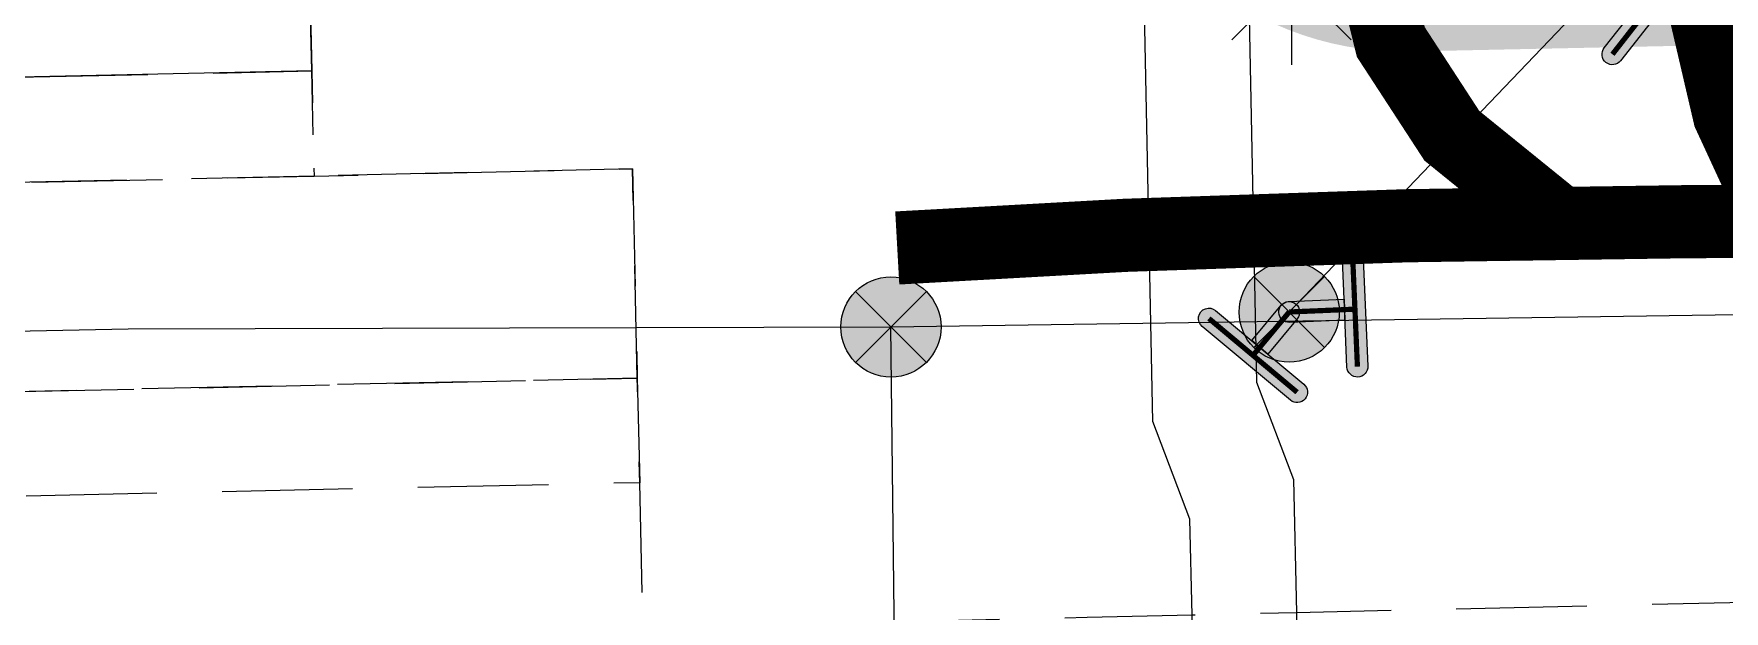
# Model space of a CAD drawing. Extents: x 601495 to 607119, y 5883555 to 5886722.
# Drawn here: x 604921.5 to 605083.3, y 5885675.5 to 5885730.7 of the extents above; entities that cross this region are included whole.
import ezdxf

# ---------------------------------------------------------------- set-up
doc = ezdxf.new("R2010")
doc.units = 0
doc.header["$LTSCALE"] = 5
for name, pattern in [('foc-ACCESSROAD', [3.75, 2.5, -1.25]), ('foc-FLOWLINE', [3.75, 2.5, -1.25]), ('POWERLINE5', [7.799999999999997, 2.399999999999999, -0.6, 0.6, -0.6, 0.6, -0.6, 2.399999999999999])]:
    doc.linetypes.add(name, pattern=pattern)
for name, color, linetype in [('AS-POWER', 104, 'foc-POWER'), ('AS-POWER-EXISTING', 72, 'POWERLINE5'), ('AS-ROADS', 254, 'Continuous'), ('AS-SYMBOL', 7, 'Continuous'), ('C-AR', 13, 'foc-ACCESSROAD'), ('C-FLOWLINE', 13, 'foc-FLOWLINE'), ('C-RW', 13, 'Continuous'), ('C-WS', 13, 'foc-ACCESSROAD'), ('C-WS-S', 8, 'Continuous'), ('F-EZE', 190, 'foc-FLOWLINE'), ('F-RW', 190, 'Continuous'), ('P-BUFFER-H 30m', 51, 'Continuous')]:
    doc.layers.add(name, color=color, linetype=linetype)
doc.styles.add('foc-LtypeFont', font='ARIALN.TTF', dxfattribs={"height": 7.349999999999999})
doc.linetypes.add('foc-POWER', pattern='A,6,-1,["P",foc-LtypeFont,S=0.2,R=0,X=-0.625,Y=-0.75],-1.239999999999999,4', length=12.24)

# ---------------------------------------------------------------- blocks, each defined once
blk = doc.blocks.new('POWERPOLE')
h = blk.add_hatch(color=255)
edge = h.paths.add_edge_path()
edge.add_arc((0, 0), 0.9600000000000002, 0, 360)
at = {"linetype": 'Continuous'}
for p, q in [((0.678822509938982, -0.678822509938982), (-0.678822509938982, 0.678822509938982)), ((-0.678822509938982, -0.678822509938982), (0.678822509938982, 0.678822509938982))]:
    blk.add_line(p, q, dxfattribs=at)
blk.add_circle((0, 0), 0.9600000000000002, dxfattribs=at)
blk = doc.blocks.new('*U449')
h = blk.add_hatch(color=255)
h.dxf.hatch_style = 1
edge = h.paths.add_edge_path()
edge.add_arc((0.04749301066214948, -1.098974255357352), 0.2, -177.52545890696035, 2.4745410930395906, ccw=False)
edge.add_line((-0.1523204903119144, -1.107609348205015), (-0.2084485938217275, 0.1911784081264003))
edge.add_line((-0.2084485938217275, 0.1911784081264004), (-0.2473065116362134, 1.090339162509688))
edge.add_arc((-0.04749301066214948, 1.098974255357352), 0.2, 2.4745410930395906, 182.4745410930396, ccw=False)
edge.add_line((0.1523204903119144, 1.107609348205015), (0.2473065116362134, -1.090339162509688))
h = blk.add_hatch(color=255)
h.dxf.hatch_style = 1
edge = h.paths.add_edge_path()
edge.add_arc((-1.258800000002184, -0.05440000212032137), 0.2, 92.4745410930397, 272.4745410930397, ccw=False)
edge.add_line((-1.267435092849848, 0.1454134988537426), (-0.2084485938217275, 0.1911784081264004))
edge.add_line((-0.2084485938217275, 0.1911784081264004), (-0.1911784081264004, -0.2084485938217274))
edge.add_line((-0.1911784081264004, -0.2084485938217274), (-1.250164907154521, -0.2542135030943853))
at = {"color": 255}
blk.add_lwpolyline([(0.2473065116362134, -1.090339162509688, -0.9999999999999999), (-0.1523204903119144, -1.107609348205015), (-0.2084485938217275, 0.1911784081264004), (-0.2473065116362134, 1.090339162509688, -0.9999999999999999), (0.1523204903119144, 1.107609348205015)], format="xyb", close=True, dxfattribs=at)
at = {"color": 72, "const_width": 0.1, "flags": 128}
for points in [[(0.04749301066214947, -1.098974255357352), (-0.04749301066214947, 1.098974255357352)], [(-1.258800000002184, -0.05440000212032137), (0, 0)]]:
    blk.add_lwpolyline(points, dxfattribs=at)
at = {"color": 255, "flags": 128}
blk.add_lwpolyline([(-1.250164907154521, -0.2542135030943853, -0.9999999999999999), (-1.267435092849848, 0.1454134988537426), (-0.2084485938217275, 0.1911784081264004), (-0.1911784081264004, -0.2084485938217274)], format="xyb", close=True, dxfattribs=at)
blk = doc.blocks.new('*U450')
h = blk.add_hatch(color=255)
h.dxf.hatch_style = 1
edge = h.paths.add_edge_path()
edge.add_arc((0.6932000000076373, 0.8293999999644837), 0.2000000000000001, -39.88836840538721, 140.1116315946128, ccw=False)
edge.add_line((0.8466590712984157, 0.7011412246757267), (0.2817178465795351, 0.02520029600202156))
edge.add_line((0.2817178465795351, 0.02520029600202153), (-0.02520029600202145, 0.2817178465795351))
edge.add_line((-0.02520029600202148, 0.2817178465795351), (0.5397409287168589, 0.9576587752532406))
h = blk.add_hatch(color=255)
h.dxf.hatch_style = 1
edge = h.paths.add_edge_path()
edge.add_arc((-0.8440248920992808, 0.7054232640881626), 0.2000000000000001, 50.11163159461279, 230.1116315946128, ccw=False)
edge.add_line((-0.715766116810524, 0.8588823353789409), (0.2817178465795351, 0.02520029600202156))
edge.add_line((0.2817178465795351, 0.02520029600202153), (0.9722836673880376, -0.5519641927973842))
edge.add_arc((0.8440248920992808, -0.7054232640881626), 0.2000000000000001, -129.8883684053872, 50.11163159461279, ccw=False)
edge.add_line((0.715766116810524, -0.8588823353789409), (-0.9722836673880375, 0.5519641927973843))
at = {"color": 255, "flags": 128}
blk.add_lwpolyline([(0.5397409287168589, 0.9576587752532406, -0.9999999999999999), (0.8466590712984157, 0.7011412246757267), (0.2817178465795351, 0.02520029600202153), (-0.02520029600202148, 0.2817178465795351)], format="xyb", close=True, dxfattribs=at)
at = {"color": 255}
blk.add_lwpolyline([(-0.9722836673880376, 0.5519641927973842, -0.9999999999999999), (-0.715766116810524, 0.8588823353789409), (0.2817178465795351, 0.02520029600202153), (0.9722836673880376, -0.5519641927973842, -0.9999999999999999), (0.715766116810524, -0.8588823353789409)], format="xyb", close=True, dxfattribs=at)
at = {"color": 72, "const_width": 0.1, "flags": 128}
for points in [[(-0.8440248920992809, 0.7054232640881625), (0.8440248920992809, -0.7054232640881625)], [(0.6932000000076373, 0.8293999999644837), (0, 0)]]:
    blk.add_lwpolyline(points, dxfattribs=at)
blk = doc.blocks.new('*U447')
h = blk.add_hatch(color=255)
h.dxf.hatch_style = 1
edge = h.paths.add_edge_path()
edge.add_arc((-0.6780132504655791, -0.8661974556607173), 0.2000000000000001, 141.9480520462456, 321.9480520462457, ccw=False)
edge.add_line((-0.8355036969493459, -0.7429223192124301), (-0.03421531003547962, 0.2807655829320539))
edge.add_line((-0.03421531003547966, 0.2807655829320538), (0.5205228039818123, 0.9894725921090044))
edge.add_arc((0.6780132504655791, 0.8661974556607173), 0.2000000000000001, -38.05194795375428, 141.9480520462457, ccw=False)
edge.add_line((0.8355036969493459, 0.7429223192124301), (-0.5205228039818124, -0.9894725921090044))
h = blk.add_hatch(color=255)
h.dxf.hatch_style = 1
edge = h.paths.add_edge_path()
edge.add_arc((-0.755800000266897, 0.5916000001315682), 0.2000000000000001, 51.94805204624572, 231.9480520462457, ccw=False)
edge.add_line((-0.6325248638186101, 0.7490904466153352), (-0.03421531003547962, 0.2807655829320538))
edge.add_line((-0.03421531003547966, 0.2807655829320538), (-0.2807655829320538, -0.03421531003547962))
edge.add_line((-0.2807655829320538, -0.03421531003547963), (-0.8790751367151839, 0.4341095536478012))
at = {"color": 255}
blk.add_lwpolyline([(-0.5205228039818123, -0.9894725921090043, -0.9999999999999999), (-0.8355036969493459, -0.7429223192124301), (-0.03421531003547966, 0.2807655829320538), (0.5205228039818123, 0.9894725921090043, -0.9999999999999999), (0.8355036969493459, 0.7429223192124301)], format="xyb", close=True, dxfattribs=at)
at = {"color": 255, "flags": 128}
blk.add_lwpolyline([(-0.8790751367151839, 0.4341095536478012, -0.9999999999999999), (-0.6325248638186101, 0.7490904466153352), (-0.03421531003547966, 0.2807655829320538), (-0.2807655829320538, -0.03421531003547963)], format="xyb", close=True, dxfattribs=at)
at = {"color": 72, "const_width": 0.1, "flags": 128}
for points in [[(-0.678013250465579, -0.8661974556607173), (0.678013250465579, 0.8661974556607173)], [(-0.755800000266897, 0.5916000001315682), (0, 0)]]:
    blk.add_lwpolyline(points, dxfattribs=at)
blk = doc.blocks.new('GAS')
h = blk.add_hatch(color=255)
h.dxf.hatch_style = 1
edge = h.paths.add_edge_path()
edge.add_arc((0, 0), 0.9, 0, 360)
for p, q in [((0, 0.8077887887338874), (0, 1.615577579286764)), ((-0.5711929310346023, 0.5711929297831376), (-1.142385862069204, 1.142385861385264)), ((0.5711929310309642, 0.5711929297831376), (1.142385862065566, 1.142385861385264)), ((-0.8077887898725749, 0), (-1.615577579628734, 0)), ((1.615577579625096, 0), (0.8077887898689368, 0)), ((-0.5711929310346023, -0.5711929316021271), (-1.142385862069204, -1.142385863204253)), ((1.142385862065566, -1.142385863204253), (0.5711929310309642, -0.5711929316021271)), ((0, -0.8077887905528768), (0, -1.615577581105753))]:
    blk.add_line(p, q)
blk.add_circle((0, 0), 0.8000000000000003)

msp = doc.modelspace()

# ---------------------------------------------------------------- hatches: boundary and pattern name
at = {"layer": 'P-BUFFER-H 30m'}
h = msp.add_hatch(color=256, dxfattribs=at)
h.dxf.hatch_style = 1
edge = h.paths.add_edge_path()
edge.add_line((606044.9676807413, 5885782.232051584), (605956.1102771461, 5885820.281031348))
edge.add_arc((605944.3060000009, 5885792.713999983), 29.988033900042, 66.81926039971115, 91.20034064016849)
edge.add_line((605943.677799755, 5885822.695453279), (605051.6797997551, 5885804.005453279))
edge.add_arc((605052.3079999998, 5885774.023999983), 29.9880339000234, 91.20034063794559, 181.2003406383949)
edge.add_line((605022.3265467056, 5885773.395799738), (605022.640646828, 5885758.405073091))
edge.add_arc((605052.6221001222, 5885759.033273338), 29.98803389991193, 181.2003406383949, 271.2003406383902)
edge.add_line((605053.2503003672, 5885729.051820043), (605935.532742891, 5885747.538250337))
edge.add_line((605935.532742891, 5885747.538250339), (606034.2536498483, 5885705.265691845))
edge.add_line((606034.2536498483, 5885705.265691844), (606046.7847578297, 5885699.899837623))
edge.add_line((606046.7847578297, 5885699.899837623), (606044.9676807413, 5885782.232051584))

# ---------------------------------------------------------------- linework, layer by layer
at = {"layer": 'AS-POWER', "flags": 128}
for points in [[(605041.697, 5885704.135999983), (605072.2549999979, 5885736.070999984)], [(604433.9006314449, 5885693.120053223), (604487.9708656741, 5885691.960686398), (604669.2118480996, 5885697.007108856), (604930.5365881056, 5885702.54217469), (605003.563, 5885702.706999984), (605105.268, 5885704.214999983), (605170.328, 5885704.325999984), (605402.933, 5885710.221999983), (605519.428, 5885712.053999983), (605610.339, 5885713.272), (605711.32, 5885715.112), (605778.692, 5885697.648999983), (605843.241, 5885681.155999984), (605847.498, 5885666.572), (605853.9215163024, 5885401.19465447), (605980.579697251, 5885372.449516001), (606054.9036035176, 5885310.492570273)], [(605005.5873354741, 5885527.052980069), (605003.563, 5885702.706999984)]]:
    msp.add_lwpolyline(points, dxfattribs=at)
at = {"layer": 'AS-ROADS', "const_width": 6.997207909999978, "flags": 128}
for points in [[(605088.47, 5885712.989999983), (605083.834, 5885723.019), (605081.194, 5885734.322), (605080.819, 5885749.979999984), (605075.391, 5885760.444), (605065.862, 5885764.835999983), (605055.163, 5885762.922), (605049.147, 5885753.501), (605048.817, 5885740.479999984), (605051.434, 5885729.944999984), (605057.272, 5885720.990999984), (605067.696, 5885712.559999983)], [(605004.171, 5885710.259), (605026.024, 5885711.470999983), (605052.924, 5885712.385), (605079.343, 5885712.768999984), (605105.465, 5885712.938), (605133.433, 5885712.984999984), (605170.096, 5885713.259999983), (605202.115, 5885712.982999983), (605239.79, 5885713.237)]]:
    msp.add_lwpolyline(points, dxfattribs=at)
at = {"layer": 'C-AR', "flags": 128}
msp.add_lwpolyline([(604471.4228822232, 5885706.855986604), (604485.5952562927, 5885707.1605491), (604486.4874419143, 5885707.179994388), (604492.7755692081, 5885707.315648269), (604507.7731331192, 5885707.638262706), (604508.7426222083, 5885707.65869672), (604523.0117259767, 5885707.965478583), (604628.1740543944, 5885710.228441909), (604643.1668570724, 5885710.551476299), (604948.3392780869, 5885717.132691737), (604978.8276118446, 5885717.829750624), (604979.2840436965, 5885697.813926714), (604643.8865267675, 5885690.487670564), (604628.8945782488, 5885690.161251945), (604523.712575836, 5885687.868935416), (604508.4904435026, 5885687.537874895), (604493.4954987573, 5885687.21101401), (604474.1304684487, 5885686.790364234), (604473.6796786548, 5885686.780540446), (604434.0596543327, 5885685.917289883), (604433.6130280223, 5885706.043691124), (604471.4228822232, 5885706.855986604)], close=True, dxfattribs=at)
at = {"layer": 'C-FLOWLINE', "flags": 128}
msp.add_lwpolyline([(604601.2373209009, 5885719.71671391), (604627.8127734081, 5885720.289437156), (604642.8082105735, 5885720.611728301), (604948.109075631, 5885727.194353539), (604948.3392780869, 5885717.132691737), (604643.1668570724, 5885710.551476299), (604628.1740543944, 5885710.228441909), (604523.0117259767, 5885707.965478583), (604508.7426222083, 5885707.65869672), (604507.7731331192, 5885707.638262706), (604492.7755692081, 5885707.315648269), (604486.4874419143, 5885707.179994388), (604485.5952562927, 5885707.1605491), (604471.4228822232, 5885706.855986604), (604433.6130280223, 5885706.043691124), (604433.3894584728, 5885716.107586908), (604470.2997639404, 5885716.900380528), (604479.5225706911, 5885717.098469342), (604485.3642942, 5885717.224285086), (604492.4154326762, 5885717.375868331), (604502.6703117819, 5885717.596497382), (604507.4138679975, 5885717.698501657), (604522.661036487, 5885718.025904458), (604601.2373209009, 5885719.71671391)], close=True, dxfattribs=at)
at = {"layer": 'C-RW'}
msp.add_lwpolyline([(605054.6346829109, 5885133.140930105), (605044.8159556687, 5885132.926984346), (605032.400963781, 5885675.137935291), (605032.1902538711, 5885684.321209054), (605028.638768213, 5885693.655374167), (605026.6980720421, 5885789.299769629), (605036.723715413, 5885789.505715188), (605038.5594886226, 5885697.438836641), (605042.1024906563, 5885688.116101774), (605042.3905112871, 5885675.366812978), (605054.6346829109, 5885133.140930105)], close=True, dxfattribs=at)
at = {"layer": 'C-WS', "flags": 128}
msp.add_lwpolyline([(605032.6051063992, 5886017.225799162), (605032.9272649409, 5886006.445336421), (605034.0847511728, 5885937.258240312), (605035.9575316692, 5885833.604802851), (605036.2293582598, 5885818.598616435), (605098.5026066874, 5885820.02521812), (605099.2936650773, 5885785.500177783), (605099.5211686608, 5885775.557049122), (605100.5487401142, 5885730.696960638), (605100.7792353475, 5885720.633800365), (605239.6927951782, 5885723.827090702), (605429.7878068937, 5885728.196960253), (605442.5697234278, 5885728.47227336), (605449.7656410566, 5885728.627848879), (605654.4039514, 5885733.315741879), (605737.9481636473, 5885767.35751308), (605783.4973790718, 5885755.122224964), (605783.8562859907, 5885738.210258591), (605783.9413541857, 5885734.161311286), (605739.2393164715, 5885746.17058677), (605658.537372744, 5885713.273435421), (605240.1314868693, 5885703.689665796), (605101.2399646299, 5885700.508375328), (605101.4687756083, 5885690.505527818), (605101.7850324301, 5885676.728217114), (605042.3905112871, 5885675.366812978), (605032.400963781, 5885675.137935291), (605022.3379795696, 5885674.907469655), (605002.2124339617, 5885674.44651096), (604992.209522463, 5885674.217424347), (604979.8325092263, 5885673.933467967), (604979.512597924, 5885687.811176554), (604979.2840436965, 5885697.813926714), (604978.8276118446, 5885717.829750624), (604948.3392780869, 5885717.132691737), (604948.109075631, 5885727.194353539), (604947.7655930537, 5885742.196762955), (604947.422085946, 5885757.19476858), (604946.0625979276, 5885816.533379952), (605026.1303815368, 5885818.367243829), (605025.8370532328, 5885833.372258075), (605023.8115616689, 5885937.024447989), (605022.9013785897, 5886007.494301623), (605022.6109430465, 5886016.998922785)], dxfattribs=at)
at = {"layer": 'F-EZE', "flags": 128}
msp.add_lwpolyline([(604979.2840436965, 5885697.813926714), (604979.512597924, 5885687.811176554), (604861.8551282854, 5885685.238374527), (604644.2452420234, 5885680.487769505), (604629.2537010416, 5885680.160559078), (604524.0615318606, 5885677.868721087), (604508.8474939101, 5885677.537837006), (604493.8539023262, 5885677.211005547), (604443.0323150924, 5885676.10504294), (604434.2818938721, 5885675.9144151), (604434.0596543327, 5885685.917289883), (604473.6796786548, 5885686.780540446), (604474.1304684487, 5885686.790364234), (604493.4954987573, 5885687.21101401), (604508.4904435026, 5885687.537874895), (604523.712575836, 5885687.868935416), (604628.8945782488, 5885690.161251945), (604643.8865267675, 5885690.487670564), (604979.2840436965, 5885697.813926714)], close=True, dxfattribs=at)
at = {"layer": 'F-RW'}
msp.add_lwpolyline([(605238.2954579501, 5885787.979182632), (605099.3035788856, 5885785.066891102), (605098.5026066874, 5885820.02521812), (605036.2293582598, 5885818.598616435), (605026.1303815368, 5885818.367243829), (604946.0625979276, 5885816.533379952), (604947.422085946, 5885757.19476858), (604947.7655930537, 5885742.196762955), (604948.109075631, 5885727.194353539), (604642.8082105735, 5885720.611728301)], dxfattribs=at)

# ---------------------------------------------------------------- block references
at = {"layer": 'AS-POWER-EXISTING', "xscale": 4.998005649999984, "yscale": 4.998005649999984, "zscale": 4.998005649999984}
for p in [(605041.697, 5885704.135999983), (605003.563, 5885702.706999984)]:
    msp.add_blockref('POWERPOLE', p, dxfattribs=at)
at = {"layer": 'AS-SYMBOL', "xscale": 4.998005649999986, "yscale": 4.998005649999986, "zscale": 4.998005649999986}
for name, p in [('*U447', (605076.034, 5885733.112999983)), ('*U449', (605047.991, 5885704.408)), ('*U450', (605038.231, 5885699.988999983))]:
    msp.add_blockref(name, p, dxfattribs=at)
at = {"layer": 'C-WS-S', "xscale": 4.999999999999952, "yscale": 4.999999999999952, "zscale": 4.999999999999952}
msp.add_blockref('GAS', (605041.915, 5885735.865999984), dxfattribs=at)

doc.saveas('drawing.dxf')
